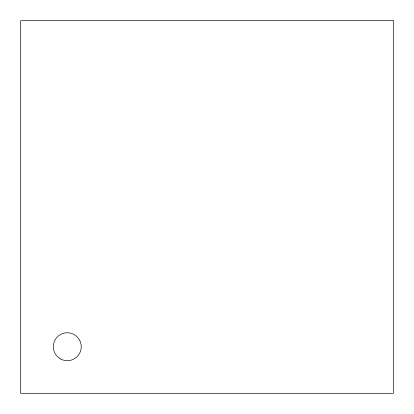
<?xml version="1.0" encoding="UTF-8"?>
<svg xmlns="http://www.w3.org/2000/svg" width="414" height="414" viewBox="0 0 414 414"><rect width="100%" height="100%" fill="white"/><g stroke="black" fill="none" stroke-linecap="round" stroke-linejoin="round"><path stroke-width="0.62" d="M393.3 20.7L20.7 20.7L20.7 393.3L393.3 393.3L393.3 20.7M60.289 358.824A13.972 13.972 0 0 0 81.247 346.725A13.972 13.972 0 0 0 60.289 334.626A13.972 13.972 0 0 0 60.289 358.824"/></g></svg>
